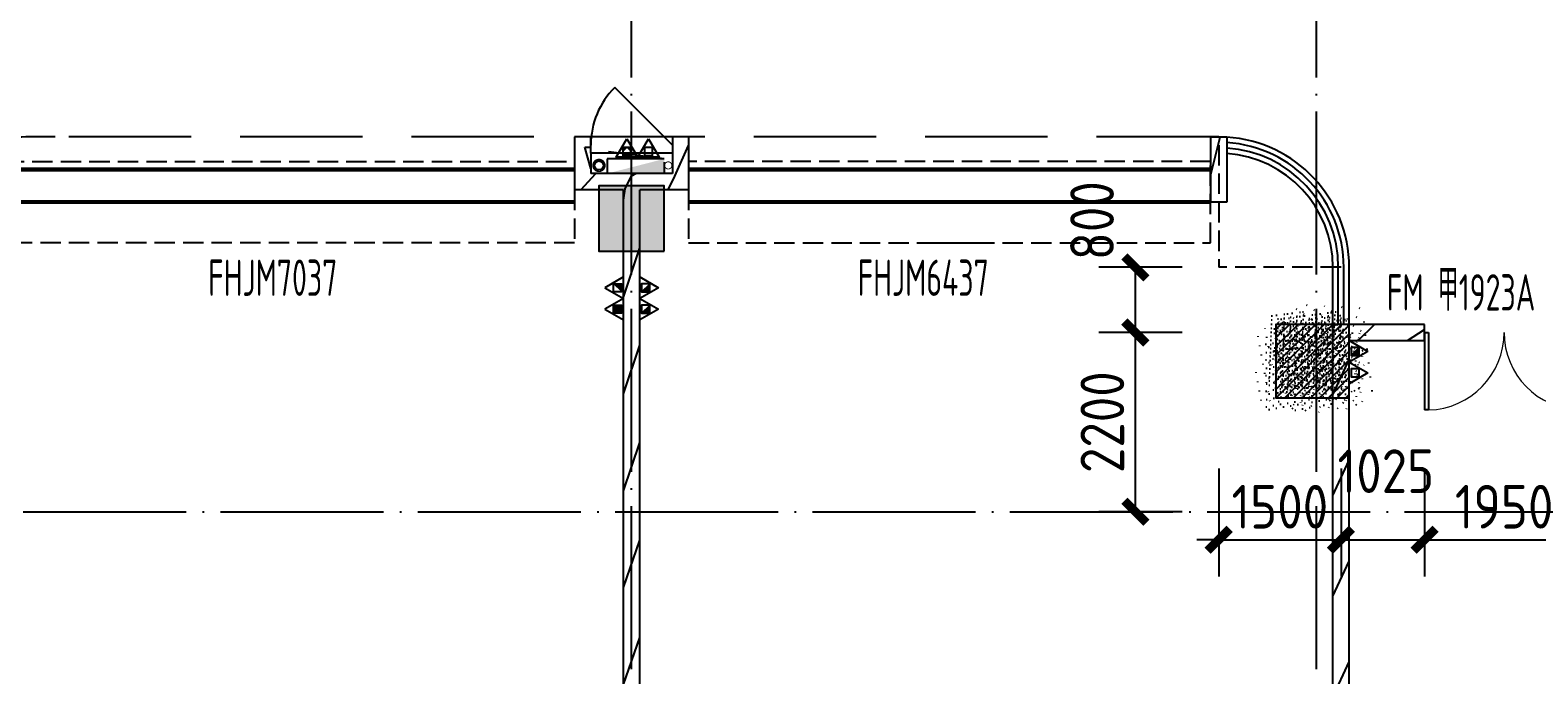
# Model space of a CAD drawing. Header units: inches. Extents: x 0 to 1813292486, y 0 to 3473589894.
# Drawn here: x 600626811 to 600645287, y 3473233817 to 3473241728 of the extents above; entities that cross this region are included whole.
import ezdxf
from ezdxf.enums import TextEntityAlignment as Align

# ---------------------------------------------------------------- set-up
doc = ezdxf.new("R2010")
doc.units = ezdxf.units.IN
doc.header["$LTSCALE"] = 1000
doc.header["$MEASUREMENT"] = 0
for name, pattern in [('AX-MALL-DIM-P02$0$DASH', [0.35, 0.25, -0.1]), ('AX-MALL-GIRD-200$0$DOTE', [2.4200000000000004, 2, -0.2, 0.02, -0.2]), ('AX-MALL-WALL-P02-QT$0$$0$DASH', [0.35, 0.25, -0.1]), ('AX-MALL-WALL-P02-QT$0$Ax-Dxs-Wall-P01-150$0$DASH', [0.35, 0.25, -0.1])]:
    doc.linetypes.add(name, pattern=pattern)
for name, color, linetype in [('A-Anno-Note', 241, 'Continuous'), ('AX-MALL-DIM-P02$0$A-Anno-Dims', 3, 'Continuous'), ('AX-MALL-DIM-P02$0$A-Detl-Patt', 8, 'Continuous'), ('AX-MALL-DIM-P02$0$A-Detl-Thin', 131, 'Continuous'), ('AX-MALL-GIRD-200$0$A-Grid', 222, 'AX-MALL-GIRD-200$0$DOTE'), ('AX-MALL-P02-200$0$A-Anno-Note', 241, 'Continuous'), ('AX-MALL-WALL-P02$0$A-Anno-Note', 241, 'Continuous'), ('AX-MALL-WALL-P02-QT$0$$0$A-Detl-Thin', 131, 'Continuous'), ('AX-MALL-WALL-P02-QT$0$A-Curt', 151, 'Continuous'), ('AX-MALL-WALL-P02-QT$0$A-Detl-Fine', 152, 'Continuous'), ('AX-MALL-WALL-P02-QT$0$A-Detl-Thin', 131, 'Continuous'), ('AX-MALL-WALL-P02-QT$0$A-Wall', 2, 'Continuous'), ('AX-MALL-WALL-P02-QT$0$A-Wall-Patt', 13, 'Continuous'), ('AX-MALL-WALL-P02-QT$0$A-Wind', 4, 'Continuous'), ('AX-MALL-WORD-P02$0$A-Wind-Iden', 11, 'Continuous'), ('AX-MALL-WORD-P02$0$DIM_SYMB', 3, 'Continuous'), ('AX-MALL-ZTKD-P02$0$A-Anno-Dims', 3, 'Continuous'), ('AX-MALL-ZTKD-P02$0$A-Anno-Note', 241, 'Continuous'), ('PX-MALL-P02-LG$0$P-Airr-Pipe', 140, 'Continuous'), ('PX-MALL-P02-LG$0$P-Exsh', 31, 'Continuous'), ('PX-MALL-P02-LG$0$P-Hydt-Boxx', 221, 'Continuous'), ('PX-MALL-P02-LG$0$P-Hydt-Pipe', 221, 'Continuous'), ('PX-MALL-P02-LG$0$P-Pipe-Risr', 7, 'Continuous'), ('PX-MALL-P02-LG$0$P-Pipe-Risr-Arch', 6, 'Continuous'), ('PX-MALL-P02-LG$0$P-Pipe-Risr-W100', 6, 'Continuous'), ('PX-MALL-P02-LG$0$P-Pipe-Risr-W50', 6, 'Continuous'), ('SX-MALL-WALL-R-BZ$0$S-COLU', 30, 'Continuous'), ('SX-MALL-WALL-R-BZ$0$S-COLU-LSZ', 30, 'Continuous'), ('SX-MALL-WALL-R-BZ$0$S-PATT-BMCO', 7, 'Continuous'), ('SX-MALL-WALL-R-BZ$0$S-PATT-WALL', 83, 'Continuous')]:
    doc.layers.add(name, color=color, linetype=linetype)
doc.styles.add('AX-MALL-DIM-P02$0$_TCH_DIM_T3', font='gbenor.shx')
doc.styles.add('AX-MALL-WORD-P02$0$_TCH_WINDOW', font='gbenor.shx', dxfattribs={"bigfont": 'gbcbig.shx'})
doc.styles.add('AX-MALL-ZTKD-P02$0$_TCH_DIM_T3', font='gbenor.shx')
doc.styles.add('PX-MALL-P02-LG$0$jzfz', font='gbenor.shx', dxfattribs={"bigfont": 'gbcbig.shx'})
doc.dimstyles.new('AX-MALL-DIM-P02$0$_TCH_ARCH&&180', dxfattribs={"dimtxt": 535.5, "dimasz": 270, "dimexe": 450, "dimexo": 450, "dimgap": 137.25, "dimtad": 1, "dimdec": 0, "dimzin": 0, "dimdsep": 46, "dimtxsty": 'AX-MALL-DIM-P02$0$_TCH_DIM_T3', "dimblk": 'AX-MALL-DIM-P02$0$_ArchTick', "dimcen": 0.09, "dimclrt": 7, "dimazin": 2, "dimtfac": 1, "dimtdec": 0, "dimtix": 1, "dimtmove": 2, "dimatfit": 3, "dimfxl": 500, "dimtolj": 1, "dimtzin": 0, "dimarcsym": 0})
doc.dimstyles.new('AX-MALL-ZTKD-P02$0$_TCH_ARCH&&180', dxfattribs={"dimtxt": 535.5, "dimasz": 270, "dimexe": 450, "dimexo": 450, "dimgap": 137.25, "dimtad": 1, "dimdec": 0, "dimzin": 0, "dimdsep": 46, "dimtxsty": 'AX-MALL-ZTKD-P02$0$_TCH_DIM_T3', "dimblk": 'AX-MALL-ZTKD-P02$0$_ArchTick', "dimcen": 0.09, "dimclrt": 7, "dimazin": 2, "dimtfac": 1, "dimtdec": 0, "dimtix": 1, "dimtmove": 2, "dimatfit": 3, "dimfxl": 500, "dimtolj": 1, "dimtzin": 0, "dimarcsym": 0})
pattern_1 = [(45, (0, 359.0227), (-353.55353201463, 353.55353201463), [])]

# ---------------------------------------------------------------- blocks, each defined once
blk = doc.blocks.new('AX-MALL-WORD-P02')
at = {"layer": 'AX-MALL-WORD-P02$0$DIM_SYMB'}
blk.add_line((600446842.0924445, 3473077015.309995), (600447523.4152404, 3473076761.497258), dxfattribs=at)
at = {"layer": 'AX-MALL-WORD-P02$0$A-Wind-Iden', "style": 'AX-MALL-WORD-P02$0$_TCH_WINDOW', "width": 0.7}
for s, height, rotation, p in [('FHJM7037', 446.25, 339.5681609699391, (600438374.781692, 3473079475.201358)), ('FHJM6437', 446.25, 339.5681609699391, (600445838.0421524, 3473076694.917842)), ('FM', 446.25, 339.5681610873426, (600451856.3655229, 3473074260.756913)), ('甲', 506.3829787234042, 339.5681610873426, (600452441.8113418, 3473074042.661164)), ('1923A', 446.25, 339.5681610873426, (600452683.6099904, 3473073952.584071))]:
    blk.add_text(s, height=height, rotation=rotation, dxfattribs=at).set_placement(p)
blk = doc.blocks.new('AX-MALL-GIRD-200')
at = {"layer": 'AX-MALL-GIRD-200$0$A-Grid'}
for p, q in [((600226689.7942976, 3473155506.95292), (600584585.7983962, 3473022180.189638)), ((600427279.9838982, 3473034819.515553), (600466009.5228474, 3473138783.242634)), ((600435151.5243309, 3473031887.135766), (600473881.0632799, 3473135850.862847))]:
    blk.add_line(p, q, dxfattribs=at)
blk = doc.blocks.new('*U79')
at = {"layer": 'AX-MALL-WALL-P02-QT$0$A-Detl-Fine', "color": 152, "linetype": 'AX-MALL-WALL-P02-QT$0$Ax-Dxs-Wall-P01-150$0$DASH'}
blk.add_lwpolyline([(-999.9999999698747, 16086.67183596172), (-999.9999999601891, 9686.671734480073), (3.608556653489359e-08, 9686.671734476347), (2.640001639520051e-08, 16086.67183596545)], close=True, dxfattribs=at)
at = {"layer": 'AX-MALL-WALL-P02-QT$0$A-Detl-Thin', "linetype": 'AX-MALL-WALL-P02-QT$0$Ax-Dxs-Wall-P01-150$0$DASH', "const_width": 49.99999999999998}
for points in [[(-899.9999999639144, 9686.671734476347), (-899.9999999736, 16086.671835958)], [(-499.9999999601891, 9686.671734480073), (-499.9999999698747, 16086.67183596172)]]:
    blk.add_lwpolyline(points, dxfattribs=at)
blk = doc.blocks.new('*U80')
at = {"layer": 'AX-MALL-WALL-P02-QT$0$A-Detl-Fine', "color": 152, "linetype": 'AX-MALL-WALL-P02-QT$0$Ax-Dxs-Wall-P01-150$0$DASH'}
blk.add_lwpolyline([(-999.9999999676395, 16686.67173582984), (-999.9999999601891, 9686.67173520508), (3.608556653489359e-08, 9686.671735201355), (2.86352133116452e-08, 16686.67173583357)], close=True, dxfattribs=at)
at = {"layer": 'AX-MALL-WALL-P02-QT$0$A-Detl-Thin', "linetype": 'AX-MALL-WALL-P02-QT$0$Ax-Dxs-Wall-P01-150$0$DASH', "const_width": 49.99999999999998}
for points in [[(-899.9999999639144, 9686.671735201355), (-899.9999999713648, 16686.67173582612)], [(-499.9999999601891, 9686.67173520508), (-499.9999999676395, 16686.67173582984)]]:
    blk.add_lwpolyline(points, dxfattribs=at)
blk = doc.blocks.new('SX-MALL-WALL-R-BZ')
at = {"layer": 'SX-MALL-WALL-R-BZ$0$S-PATT-BMCO'}
h = blk.add_hatch(color=256, dxfattribs=at)
h.dxf.hatch_style = 1
h.paths.add_polyline_path([(600443807.4037291, 3473078039.106019), (600444086.6779945, 3473078788.776536), (600443337.007477, 3473079068.050802), (600443057.7332116, 3473078318.380284)])
at = {"layer": 'SX-MALL-WALL-R-BZ$0$S-PATT-WALL'}
h = blk.add_hatch(dxfattribs=at)
h.set_pattern_fill('钢筋混凝土', color=256, scale=15, pattern_type=2)
h.set_pattern_definition([(24.56816130816271, (600578611.2237192, 3473080110.365553), (-31.18316059493327, 68.21004687955141), []), (29.56816130816269, (600578611.2237192, 3473080110.365553), (97.53445421719282, -46.37920051396389), [11.25, -123.75]), (334.5681613081628, (600578611.2237192, 3473080110.365553), (19.88439777927527, 112.9961142827297), [9, -99]), (80.01956130816268, (600578619.3515904, 3473080106.50062), (117.4189029658641, 66.61682168402376), [9.5610285, -105.1713168]), (25.75236130816271, (600578621.6965042, 3473080138.478197), (141.3476152528434, -79.15081592627133), [16.875, -185.625]), (76.20376130816268, (600578633.4754679, 3473080131.882288), (182.3878362876093, 87.98253897351975), [14.3415432, -157.75695]), (330.7523613081627, (600578621.6965042, 3473080138.478197), (182.3877676281842, 87.98268140648725), [13.49999999999997, -148.4999999999995]), (0.5681613081627113, (600578633.1346302, 3473080126.213644), (62.82047319493842, -87.84980448085341), [11.24999999999997, -123.7499999999997]), (305.5681613081627, (600578633.1346302, 3473080126.213644), (72.17288941707483, 89.18848104565322), [8.999999999999966, -98.99999999999973]), (51.01956130816269, (600578638.3696649, 3473080118.892823), (134.9933625472827, 1.338571315216136), [9.561028499999967, -105.1713167999997]), (17.06816130816274, (600578611.2237192, 3473080110.365553), (19.14085715648196, 46.15589493569758), [0.75, -97.8, 0.75, -100.5, 0.75, -99.375]), (347.0681613081627, (600578611.2237192, 3473080110.365553), (57.63084700165395, 41.66442755963357), [0.7499999999999979, -57.29999999999986, 0.7499999999999979, -95.54999999999973, 0.7499999999999979, -37.87499999999986]), (307.0681613081626, (600578579.8781208, 3473080122.042708), (73.85474000760384, -31.12342332406966), [0.75, -37.5, 0.75, -117, 0.75, -155.25]), (297.0681613081627, (600578565.8217986, 3473080127.2791), (87.21641676177077, -16.46683783357052), [0.75, -48.75, 0.75, -77.69999999999999, 0.75, -110.25])])
h.paths.add_polyline_path([(600451050.5770648, 3473073419.967569), (600451364.7606136, 3473074263.346902), (600450521.3812822, 3473074577.53045), (600450207.1977334, 3473073734.151117)])
at = {"layer": 'SX-MALL-WALL-R-BZ$0$S-COLU'}
blk.add_lwpolyline([(600451050.5770648, 3473073419.967569), (600451364.7606136, 3473074263.346902), (600450521.3812822, 3473074577.53045), (600450207.1977334, 3473073734.151117)], close=True, dxfattribs=at)
at = {"layer": 'SX-MALL-WALL-R-BZ$0$S-COLU-LSZ'}
blk.add_lwpolyline([(600443807.4037291, 3473078039.106019), (600444086.6779945, 3473078788.776536), (600443337.007477, 3473079068.050802), (600443057.7332116, 3473078318.380284)], close=True, dxfattribs=at)
blk = doc.blocks.new('SX-MALL-WALL-R-2F~3F')
blk.add_blockref('SX-MALL-WALL-R-BZ', (-1.192092895507812e-06, -9.5367431640625e-07))
blk = doc.blocks.new('SX-MALL-WALL-2F~3F')
blk.add_blockref('SX-MALL-WALL-R-2F~3F', (0, 0))
blk = doc.blocks.new('AX-MALL-WALL-P02-QT$0$$DorLib2D$00000002')
for p, q in [((-0.5, -5.684341886080802e-17), (-0.5000000000000007, 0.4875)), ((-0.4750000000000007, 0.4875), (-0.5000000000000007, 0.4875)), ((-0.475, -2.842170943040401e-17), (-0.4750000000000007, 0.4875)), ((0.475, -2.842170943040401e-17), (0.4750000000000007, 0.4875)), ((0.4750000000000007, 0.4875), (0.5000000000000007, 0.4875)), ((0.5, -5.684341886080802e-17), (0.5000000000000007, 0.4875)), ((-0.5, -5.684341886080802e-17), (-0.475, -2.842170943040401e-17)), ((0.5, -5.684341886080802e-17), (0.475, -2.842170943040401e-17))]:
    blk.add_line(p, q)
at = {"lineweight": 13}
for centre, start, end in [((-0.4875, -4.263256414560601e-17), 0, 88.53071641864632), ((0.4875, -4.263256414560601e-17), 91.4692835813537, 180)]:
    blk.add_arc(centre, 0.4875, start, end, dxfattribs=at)
blk = doc.blocks.new('AX-MALL-WALL-P02-QT$0$$DorLib2D$00000114')
at = {"color": 0}
blk.add_line((0.4999999999999964, 3.552713678800501e-15), (-0.2071067811864751, 0.7071067811864857), dxfattribs=at)
blk.add_arc((0.5000000000013856, -1.154631945610163e-12), 1.000000000001696, 135, 180, dxfattribs=at)
blk = doc.blocks.new('AX-MALL-WALL-P02-QT')
at = {"layer": 'AX-MALL-WALL-P02-QT$0$A-Wall-Patt'}
h = blk.add_hatch(dxfattribs=at)
h.set_pattern_fill('普通砖', color=256, scale=200, style=0)
h.set_pattern_definition(pattern_1)
h.paths.add_polyline_path([(600443382.9357967, 3473079477.795349), (600443265.336734, 3473079735.031545), (600443038.426393, 3473079125.92425), (600443295.6625886, 3473079243.523313)])
h = blk.add_hatch(dxfattribs=at)
h.set_pattern_fill('普通砖', color=256, scale=200, style=0)
h.set_pattern_definition(pattern_1)
h.paths.add_polyline_path([(600443382.9357967, 3473079477.795349), (600443452.7543631, 3473079665.212978), (600443265.336734, 3473079735.031545)])
h = blk.add_hatch(dxfattribs=at)
h.set_pattern_fill('普通砖', color=256, scale=200, style=0)
h.set_pattern_definition(pattern_1)
h.paths.add_polyline_path([(600443717.6609517, 3473078944.031809), (600443764.2066625, 3473079068.976896), (600443295.6625886, 3473079243.523313), (600443038.426393, 3473079125.92425), (600443600.6792817, 3473078916.46855)])
h = blk.add_hatch(dxfattribs=at)
h.set_pattern_fill('普通砖', color=256, scale=200, style=0)
h.set_pattern_definition(pattern_1)
h.paths.add_polyline_path([(600444577.2601386, 3473079246.301579), (600444320.0239428, 3473079128.702517), (600444232.7507347, 3473078894.43048), (600444350.3497974, 3473078637.194284)])
h = blk.add_hatch(dxfattribs=at)
h.set_pattern_fill('普通砖', color=256, scale=200, style=0)
h.set_pattern_definition(pattern_1)
h.paths.add_polyline_path([(600444577.2601386, 3473079246.301579), (600444389.8425094, 3473079316.120145), (600444320.0239428, 3473079128.702517)])
h = blk.add_hatch(dxfattribs=at)
h.set_pattern_fill('普通砖', color=256, scale=200, style=0)
h.set_pattern_definition(pattern_1)
h.paths.add_polyline_path([(600444350.3497974, 3473078637.194284), (600444232.7507347, 3473078894.43048), (600443764.2066625, 3473079068.976896), (600443717.6609517, 3473078944.031809), (600443788.0969108, 3473078846.649983)])
h = blk.add_hatch(dxfattribs=at)
h.set_pattern_fill('普通砖', color=256, scale=200, style=0)
h.set_pattern_definition(pattern_1)
h.paths.add_polyline_path([(600437466.7540607, 3473062259.881087), (600437591.699147, 3473062213.335377), (600443788.0969108, 3473078846.649983), (600443717.6609517, 3473078944.031809), (600443600.6792817, 3473078916.46855), (600437439.1908008, 3473062376.862757)])
h = blk.add_hatch(dxfattribs=at)
h.set_pattern_fill('普通砖', color=256, scale=200, style=0)
h.set_pattern_definition(pattern_1)
h.paths.add_polyline_path([(600450573.5323927, 3473077009.176159), (600450295.3500986, 3473076262.436884), (600450482.7677279, 3473076192.618317), (600450760.9500177, 3473076939.35758)])
h = blk.add_hatch(dxfattribs=at)
h.set_pattern_fill('普通砖', color=256, scale=200, style=0)
h.set_pattern_definition(pattern_1)
h.paths.add_polyline_path([(600445207.8555627, 3473058308.958158), (600445325.4546256, 3473058051.721963), (600451294.9420475, 3473074075.929273), (600451177.3429844, 3473074333.165468)])
h = blk.add_hatch(dxfattribs=at)
h.set_pattern_fill('普通砖', color=256, scale=200, style=0)
h.set_pattern_definition(pattern_1)
h.paths.add_polyline_path([(600451294.9420475, 3473074075.929273), (600452161.7485836, 3473073753.018403), (600452231.5671499, 3473073940.436032), (600451177.3429844, 3473074333.165468)])
at = {"layer": 'AX-MALL-WALL-P02-QT$0$$0$A-Detl-Thin', "linetype": 'AX-MALL-WALL-P02-QT$0$$0$DASH', "ltscale": 6}
blk.add_lwpolyline([(600450668.3330922, 3473076977.198171), (600437296.8693404, 3473081958.460785, 0.0985715762807681), (600414706.6503961, 3473085606.248828, -0.0812850415123218), (600390703.0851057, 3473088629.52946, -0.0812850415123218)], format="xyb", dxfattribs=at)
at = {"layer": 'AX-MALL-WALL-P02-QT$0$A-Curt'}
for p, q in [((600451177.3429844, 3473074333.165468), (600451421.7079641, 3473074989.127171)), ((600451239.8155276, 3473074309.892613), (600451484.1805071, 3473074965.854316)), ((600451302.2880707, 3473074286.619757), (600451546.6530503, 3473074942.58146)), ((600451364.7606138, 3473074263.346902), (600451609.1255934, 3473074919.308605))]:
    blk.add_line(p, q, dxfattribs=at)
for centre, radius, start, end in [((600450109.7845573, 3473075477.857137), 1600.000001458268, 339.5681612775963, 65.9848358064925), ((600450109.7845575, 3473075477.857136), 1400.000001396176, 339.5681612941351, 65.47211324648299), ((600450109.7845575, 3473075477.857136), 1466.666667779282, 339.5681612959649, 65.6585936575131), ((600450109.7845573, 3473075477.857136), 1533.333334702477, 339.5681613085208, 65.82882211410937)]:
    blk.add_arc(centre, radius, start, end, dxfattribs=at)
at = {"layer": 'AX-MALL-WALL-P02-QT$0$A-Wall'}
for p, q in [((600443265.336734, 3473079735.031545), (600443038.426393, 3473079125.92425)), ((600443452.7543631, 3473079665.212978), (600443265.336734, 3473079735.031545)), ((600443382.9357967, 3473079477.795349), (600443452.7543631, 3473079665.212978)), ((600443382.9357967, 3473079477.795349), (600443295.6625886, 3473079243.523313)), ((600443764.2066625, 3473079068.976896), (600443295.6625886, 3473079243.523313)), ((600444389.8425094, 3473079316.120145), (600444320.023943, 3473079128.702517)), ((600444577.2601386, 3473079246.301579), (600444350.3497974, 3473078637.194284)), ((600444577.2601386, 3473079246.301579), (600444389.8425094, 3473079316.120145)), ((600443600.6792817, 3473078916.46855), (600443038.426393, 3473079125.92425)), ((600444232.7507347, 3473078894.43048), (600443764.2066625, 3473079068.976896)), ((600444320.0239428, 3473079128.702517), (600444232.7507347, 3473078894.43048)), ((600437439.1908008, 3473062376.862757), (600443600.6792817, 3473078916.46855)), ((600437591.699147, 3473062213.335377), (600443788.0969108, 3473078846.649983)), ((600444350.3497974, 3473078637.194284), (600443788.0969108, 3473078846.649983)), ((600450573.5323927, 3473077009.176159), (600450295.3500986, 3473076262.436884)), ((600450760.9500177, 3473076939.35758), (600450482.7677279, 3473076192.618317)), ((600450760.9500177, 3473076939.35758), (600450573.5323927, 3473077009.176159)), ((600450482.7677279, 3473076192.618317), (600450295.3500986, 3473076262.436884)), ((600445207.8555627, 3473058308.958158), (600451177.3429844, 3473074333.165468)), ((600452231.5671499, 3473073940.436032), (600451177.3429844, 3473074333.165468)), ((600445325.4546256, 3473058051.721963), (600451294.9420475, 3473074075.929273)), ((600451294.9420475, 3473074075.929273), (600452161.7485836, 3473073753.018403)), ((600452161.7485836, 3473073753.018403), (600452231.5671499, 3473073940.436032))]:
    blk.add_line(p, q, dxfattribs=at)
at = {"layer": 'AX-MALL-WALL-P02-QT$0$A-Wind'}
for p, q in [((600444389.8425095, 3473079316.120146), (600443452.7543631, 3473079665.212978)), ((600444320.023943, 3473079128.702517), (600443382.9357965, 3473079477.795349))]:
    blk.add_line(p, q, dxfattribs=at)
at = {"layer": 'AX-MALL-WALL-P02-QT$0$A-Detl-Thin'}
blk.add_blockref('SX-MALL-WALL-2F~3F', (0, 0), dxfattribs=at)
at = {"layer": 'AX-MALL-WALL-P02-QT$0$A-Detl-Thin', "color": 5, "xscale": -1, "rotation": 69.56816149437704}
blk.add_blockref('*U80', (600451888.7813301, 3473075135.269313), dxfattribs=at)
at = {"layer": 'AX-MALL-WALL-P02-QT$0$A-Detl-Thin', "color": 5, "rotation": 249.5681611392171}
blk.add_blockref('*U79', (600435046.1741993, 3473081409.63468), dxfattribs=at)
at = {"layer": 'AX-MALL-WALL-P02-QT$0$A-Wind'}
blk.add_blockref('AX-MALL-GIRD-200', (0, 0), dxfattribs=at)
at = {"layer": 'AX-MALL-WALL-P02-QT$0$A-Wind', "zscale": 200}
for name, p, xscale, yscale, rotation in [('AX-MALL-WALL-P02-QT$0$$DorLib2D$00000114', (600443886.389153, 3473079396.957747), -1000, -1000, 159.5681612417253), ('AX-MALL-WALL-P02-QT$0$$DorLib2D$00000002', (600453110.3188097, 3473073506.361707), -1950, -1950, 339.5681613075824)]:
    blk.add_blockref(name, p, dxfattribs=dict(at, xscale=xscale, yscale=yscale, rotation=rotation))
blk = doc.blocks.new('AX-MALL-WALL-P02')
at = {"layer": 'AX-MALL-WALL-P02$0$A-Anno-Note'}
blk.add_blockref('AX-MALL-WORD-P02', (0, 0), dxfattribs=at)
blk.add_blockref('AX-MALL-WALL-P02-QT', (0, 0), dxfattribs=at)
blk = doc.blocks.new('PX-MALL-P02-LG$0$XHS1')
at = {"layer": 'PX-MALL-P02-LG$0$P-Hydt-Boxx', "ltscale": 0.7}
for p, q in [((350.0030006170273, 240), (-349.9969996213913, 240)), ((-349.9969997406006, 239.9999995231628), (-349.9969996213913, 60)), ((350.0030006170273, 240), (-332.898939371109, 327.2950124740601)), ((350.0030003786087, 200), (350.003000497818, 60)), ((350.0030006170273, 60), (-349.996999502182, 60))]:
    blk.add_line(p, q, dxfattribs=at)
blk.add_solid([(350.0030006170273, 240), (350.0030002593994, 60.00000047683716), (-349.9969996213913, 60)], dxfattribs=at)
blk = doc.blocks.new('PX-MALL-P02-LG$0$MHQ')
at = {"layer": 'PX-MALL-P02-LG$0$P-Exsh', "ltscale": 0.7}
h = blk.add_hatch(dxfattribs=at)
h.set_pattern_fill('ANSI31', color=256, scale=25, style=0)
h.set_pattern_definition([(45, (-160019.2306599375, -42228.3236173685), (-28.0633003783411, 28.0633003783411), [])])
h.paths.add_polyline_path([(-75.0000000015425, 185.1731819980414), (75, 185.1731819980414), (75, 35.17318199802685), (-75.0000000015425, 35.17318199802685)])
for points in [[(0, 346.4101615137042), (-200, -1.455191522836685e-11), (200, -1.455191522836685e-11)], [(0, 346.4101615137042), (-200, -1.455191522836685e-11), (200, -1.455191522836685e-11)], [(0, 346.4101615137042), (-200, -1.455191522836685e-11), (200, -1.455191522836685e-11)], [(-75.0000000015425, 185.1731819980414), (75, 185.1731819980414), (75, 35.17318199802685), (-75.0000000015425, 35.17318199802685)]]:
    blk.add_lwpolyline(points, close=True, dxfattribs=at)
blk = doc.blocks.new('PX-MALL-P02-LG$0$20200929200250')
at = {"layer": 'PX-MALL-P02-LG$0$P-Exsh', "ltscale": 0.7, "xscale": 0.6600000001490116, "yscale": 0.6600000001490116, "zscale": 0.6600000001490116}
for p in [(-132.0000001192093, 40), (131.9999997615814, 40)]:
    blk.add_blockref('PX-MALL-P02-LG$0$MHQ', p, dxfattribs=at)
blk = doc.blocks.new('PX-MALL-P02-LG$0$20211220143732')
at = {"layer": 'PX-MALL-P02-LG$0$P-Exsh'}
blk.add_blockref('PX-MALL-P02-LG$0$20200929200250', (-374.9999999407155, 219.6219584928522), dxfattribs=at)
at = {"layer": 'PX-MALL-P02-LG$0$P-Hydt-Boxx', "ltscale": 0.7, "xscale": -1}
blk.add_blockref('PX-MALL-P02-LG$0$XHS1', (-349.9969999989844, 0), dxfattribs=at)
blk = doc.blocks.new('PX-MALL-P02-LG$0$P-Risr')
at = {"layer": 'PX-MALL-P02-LG$0$P-Pipe-Risr-W50'}
h = blk.add_hatch(color=0, dxfattribs=at)
edge = h.paths.add_edge_path()
edge.add_ellipse((0, 0), major_axis=(47.05795628796547, 47.05795628796547), ratio=0.9999999999999695, start_angle=225.0000000000009, end_angle=405.0000000000009, ccw=False)
edge.add_ellipse((0, 0), major_axis=(47.05795628796764, 47.05795628796764), ratio=0.9999999999998785, start_angle=133.9675974886221, end_angle=225.0000000000035, ccw=False)
edge.add_line((-66.53919663240958, 1.199087783927098), (-54.4367953546693, 1.199087783927098))
edge.add_ellipse((0, 0), major_axis=(-38.50196423560672, 38.50196423560672), ratio=0.9999999999999859, start_angle=43.73814098242129, end_angle=134.9999999999996)
edge.add_ellipse((0, 0), major_axis=(38.50196423561096, 38.50196423561096), ratio=0.9999999999998216, start_angle=225.0000000000051, end_angle=405.0000000000051)
edge.add_ellipse((0, 0), major_axis=(38.50196423560679, 38.50196423560679), ratio=0.9999999999999831, start_angle=45.00000000000048, end_angle=133.7381409824204)
edge.add_line((-54.43679535467527, 1.199087783927098), (-66.53919663241555, 1.199087783927098))
edge.add_ellipse((0, 0), major_axis=(-47.05795628796762, 47.05795628796762), ratio=0.9999999999998742, start_angle=-45.00000000000358, end_angle=43.967597488629224, ccw=False)
at = {"layer": 'PX-MALL-P02-LG$0$P-Pipe-Risr-Arch', "ltscale": 0.7}
blk.add_circle((0, 0), 59.29000000000001, dxfattribs=at)
at = {"layer": 'PX-MALL-P02-LG$0$P-Pipe-Risr-W100', "color": 0, "const_width": 15}
blk.add_lwpolyline([(-75, 0, 1), (75, 0, 1)], format="xyb", close=True, dxfattribs=at)
at = {"layer": 'PX-MALL-P02-LG$0$P-Pipe-Risr-W50'}
blk.add_circle((0, 0), 54.45000000000001, dxfattribs=at)
at = {"layer": 'PX-MALL-P02-LG$0$P-Pipe-Risr', "style": 'PX-MALL-P02-LG$0$jzfz', "width": 0.6, "flags": 1}
for tag, p in [('SYS-MARK', (0.3310501334344735, -45.65933377496549)), ('RANGE', (0.3337570973526454, -45.67887874227017))]:
    blk.add_attdef(tag, text='', height=0.015625, dxfattribs=at).set_placement(p, align=Align.MIDDLE)
blk = doc.blocks.new('PX-MALL-P02-LG$0$A$C301F1425')
at = {"layer": 'PX-MALL-P02-LG$0$P-Exsh', "ltscale": 0.7}
for p in [(-200, 1.455191522836685e-11), (200, 1.455191522836685e-11)]:
    blk.add_blockref('PX-MALL-P02-LG$0$MHQ', p, dxfattribs=at)
blk = doc.blocks.new('PX-MALL-P02-LG')
at = {"layer": 'PX-MALL-P02-LG$0$P-Airr-Pipe', "const_width": 11}
blk.add_lwpolyline([(600444262.0374824, 3473078990.233853, -1), (600444179.5737255, 3473079020.954022, -1)], format="xyb", close=True, dxfattribs=at)
for p, xscale, yscale, zscale, rotation in [((600443135.5794067, 3473077667.976632), 0.6600000001490112, 0.6600000001490112, 0.6600000001490112, 69.56816097157483), ((600443322.9970365, 3473077598.158065), -0.660000000149011, 0.660000000149011, 0.6600000001490114, 249.5681616476226), ((600451202.7815406, 3473073828.538002), -0.660000000149011, 0.660000000149011, 0.6600000001490114, 249.5681616476226)]:
    blk.add_blockref('PX-MALL-P02-LG$0$A$C301F1425', p, dxfattribs=dict(xscale=xscale, yscale=yscale, zscale=zscale, rotation=rotation))
at = {"layer": 'PX-MALL-P02-LG$0$P-Exsh', "xscale": -1, "rotation": 339.5681600800031}
blk.add_blockref('PX-MALL-P02-LG$0$20211220143732', (600443462.1346482, 3473079117.479456), dxfattribs=at)
at = {"layer": 'PX-MALL-P02-LG$0$P-Hydt-Pipe', "color": 221, "rotation": 249.5681606925764}
blk.add_blockref('PX-MALL-P02-LG$0$P-Risr', (600443424.2806873, 3473079302.322843), dxfattribs=at)
blk = doc.blocks.new('AX-MALL-ZTKD-P02$0$_ArchTick')
at = {"color": 0, "linetype": 'ByBlock', "const_width": 0.4}
blk.add_lwpolyline([(-0.5, -0.5), (0.5, 0.5)], dxfattribs=at)
blk = doc.blocks.new('*D1833')
at = {"layer": 'AX-MALL-ZTKD-P02$0$A-Anno-Dims', "color": 0, "lineweight": -2, "transparency": 16777216}
for p, q in [((600440789.3244462, 3473084170.229846), (600440475.8394033, 3473083029.047416)), ((600440595.039579, 3473083462.972891), (600451235.8514707, 3473080539.921076)), ((600451430.1363379, 3473081247.178031), (600451116.651295, 3473080105.995601))]:
    blk.add_line(p, q, dxfattribs=at)
at = {"layer": 'AX-MALL-ZTKD-P02$0$A-Anno-Dims', "color": 0, "lineweight": -2, "transparency": 16777216, "xscale": 270, "yscale": 270, "zscale": 270}
for p, rotation in [((600440595.039579, 3473083462.972891), 164.6396261262927), ((600451235.8514707, 3473080539.921076), 344.6396261262926)]:
    blk.add_blockref('AX-MALL-ZTKD-P02$0$_ArchTick', p, dxfattribs=dict(at, rotation=rotation))
at = {"layer": 'AX-MALL-ZTKD-P02$0$A-Anno-Dims', "color": 7, "transparency": 16777216, "insert": (600446022.725683, 3473082391.979911), "char_height": 535.5, "attachment_point": 5, "rotation": 344.6396261262926, "style": 'AX-MALL-ZTKD-P02$0$_TCH_DIM_T3'}
blk.add_mtext('\\A1;11035', dxfattribs=at)
blk = doc.blocks.new('AX-MALL-DIM-P02$0$_ArchTick')
at = {"color": 0, "linetype": 'ByBlock', "const_width": 0.4}
blk.add_lwpolyline([(-0.5, -0.5), (0.5, 0.5)], dxfattribs=at)
blk = doc.blocks.new('*D895')
at = {"layer": 'AX-MALL-DIM-P02$0$A-Anno-Dims', "color": 0, "lineweight": -2, "transparency": 16777216}
for p, q in [((600449688.0948915, 3473075634.94891), (600448730.5921226, 3473075991.646788)), ((600448873.007524, 3473075084.884498), (600449152.2817886, 3473075834.555013)), ((600449408.8206271, 3473074885.278395), (600448451.317858, 3473075241.976272))]:
    blk.add_line(p, q, dxfattribs=at)
at = {"layer": 'AX-MALL-DIM-P02$0$A-Anno-Dims', "color": 0, "lineweight": -2, "transparency": 16777216, "xscale": 270, "yscale": 270, "zscale": 270}
for p, rotation in [((600449152.2817886, 3473075834.555013), 69.56816130599375), ((600448873.007524, 3473075084.884498), 249.5681613059938)]:
    blk.add_blockref('AX-MALL-DIM-P02$0$_ArchTick', p, dxfattribs=dict(at, rotation=rotation))
at = {"layer": 'AX-MALL-DIM-P02$0$A-Anno-Dims', "color": 7, "transparency": 16777216, "insert": (600448854.351628, 3473076555.890873), "char_height": 535.5, "attachment_point": 5, "rotation": 69.56816130599375, "style": 'AX-MALL-DIM-P02$0$_TCH_DIM_T3'}
blk.add_mtext('\\A1;800', dxfattribs=at)
blk = doc.blocks.new('*D896')
at = {"layer": 'AX-MALL-DIM-P02$0$A-Anno-Dims', "color": 0, "lineweight": -2, "transparency": 16777216}
for p, q in [((600448105.0032942, 3473073023.290575), (600448873.0075243, 3473075084.884498)), ((600449408.8206271, 3473074885.278395), (600448451.3178582, 3473075241.976273)), ((600448640.8163971, 3473072823.684472), (600447683.3136282, 3473073180.382349))]:
    blk.add_line(p, q, dxfattribs=at)
at = {"layer": 'AX-MALL-DIM-P02$0$A-Anno-Dims', "color": 0, "lineweight": -2, "transparency": 16777216, "xscale": 270, "yscale": 270, "zscale": 270}
for p, rotation in [((600448873.0075243, 3473075084.884498), 69.56816130745987), ((600448105.0032942, 3473073023.290575), 249.5681613074599)]:
    blk.add_blockref('AX-MALL-DIM-P02$0$_ArchTick', p, dxfattribs=dict(at, rotation=rotation))
at = {"layer": 'AX-MALL-DIM-P02$0$A-Anno-Dims', "color": 7, "transparency": 16777216, "insert": (600448109.4847095, 3473074195.470133), "char_height": 535.5, "attachment_point": 5, "rotation": 69.56816130745987, "style": 'AX-MALL-DIM-P02$0$_TCH_DIM_T3'}
blk.add_mtext('\\A1;2200', dxfattribs=at)
blk = doc.blocks.new('*D897')
at = {"layer": 'AX-MALL-DIM-P02$0$A-Anno-Dims', "color": 0, "lineweight": -2, "transparency": 16777216}
for p, q in [((600449247.4765257, 3473073163.118288), (600448785.8012558, 3473071923.819215)), ((600450653.1086522, 3473072639.479075), (600450191.4333822, 3473071400.180002)), ((600448942.8930303, 3473072345.508881), (600448689.8792306, 3473072439.763946)), ((600448942.8930303, 3473072345.508881), (600450348.5251566, 3473071821.869668)), ((600450348.5251566, 3473071821.869668), (600450601.5389563, 3473071727.614604))]:
    blk.add_line(p, q, dxfattribs=at)
at = {"layer": 'AX-MALL-DIM-P02$0$A-Anno-Dims', "color": 0, "lineweight": -2, "transparency": 16777216, "xscale": 270, "yscale": 270, "zscale": 270}
for p, rotation in [((600448942.8930303, 3473072345.508881), 339.5681612891882), ((600450348.5251566, 3473071821.869668), 159.5681612891882)]:
    blk.add_blockref('AX-MALL-DIM-P02$0$_ArchTick', p, dxfattribs=dict(at, rotation=rotation))
at = {"layer": 'AX-MALL-DIM-P02$0$A-Anno-Dims', "color": 7, "transparency": 16777216, "insert": (600449787.0916904, 3473072463.209974), "char_height": 535.5, "attachment_point": 5, "rotation": 339.5681612891882, "style": 'AX-MALL-DIM-P02$0$_TCH_DIM_T3'}
blk.add_mtext('\\A1;1500', dxfattribs=at)
blk = doc.blocks.new('*D898')
at = {"layer": 'AX-MALL-DIM-P02$0$A-Anno-Dims', "color": 0, "lineweight": -2, "transparency": 16777216}
for p, q in [((600450653.1086521, 3473072639.479076), (600450191.433382, 3473071400.180002)), ((600451613.6240025, 3473072281.658923), (600451151.9487324, 3473071042.359849)), ((600450348.5251563, 3473071821.869668), (600451309.0405066, 3473071464.049515))]:
    blk.add_line(p, q, dxfattribs=at)
at = {"layer": 'AX-MALL-DIM-P02$0$A-Anno-Dims', "color": 0, "lineweight": -2, "transparency": 16777216, "xscale": 270, "yscale": 270, "zscale": 270}
for p, rotation in [((600450348.5251563, 3473071821.869668), 159.5681612900017), ((600451309.0405066, 3473071464.049515), 339.5681612900017)]:
    blk.add_blockref('AX-MALL-DIM-P02$0$_ArchTick', p, dxfattribs=dict(at, rotation=rotation))
at = {"layer": 'AX-MALL-DIM-P02$0$A-Anno-Dims', "color": 7, "transparency": 16777216, "insert": (600451157.685255, 3473072418.428286), "char_height": 535.5, "attachment_point": 5, "rotation": 339.56816129000174, "style": 'AX-MALL-DIM-P02$0$_TCH_DIM_T3'}
blk.add_mtext('\\A1;1025', dxfattribs=at)
blk = doc.blocks.new('*D899')
at = {"layer": 'AX-MALL-DIM-P02$0$A-Anno-Dims', "color": 0, "lineweight": -2, "transparency": 16777216}
for p, q in [((600451613.6240026, 3473072281.658923), (600451151.9487323, 3473071042.359849)), ((600453440.9458886, 3473071600.9279), (600452979.2706183, 3473070361.628827)), ((600451309.0405067, 3473071464.049516), (600453136.3623928, 3473070783.318493))]:
    blk.add_line(p, q, dxfattribs=at)
at = {"layer": 'AX-MALL-DIM-P02$0$A-Anno-Dims', "color": 0, "lineweight": -2, "transparency": 16777216, "xscale": 270, "yscale": 270, "zscale": 270}
for p, rotation in [((600451309.0405067, 3473071464.049516), 159.568161279938), ((600453136.3623928, 3473070783.318493), 339.568161279938)]:
    blk.add_blockref('AX-MALL-DIM-P02$0$_ArchTick', p, dxfattribs=dict(at, rotation=rotation))
at = {"layer": 'AX-MALL-DIM-P02$0$A-Anno-Dims', "color": 7, "transparency": 16777216, "insert": (600452364.084047, 3473071503.204703), "char_height": 535.5, "attachment_point": 5, "rotation": 339.568161279938, "style": 'AX-MALL-DIM-P02$0$_TCH_DIM_T3'}
blk.add_mtext('\\A1;1950', dxfattribs=at)
blk = doc.blocks.new('AX-MALL-ZTKD-P02')
at = {"layer": 'AX-MALL-ZTKD-P02$0$A-Anno-Note'}
blk.add_blockref('AX-MALL-GIRD-200', (0, 0), dxfattribs=at)
at = {"layer": 'AX-MALL-ZTKD-P02$0$A-Anno-Dims'}
dim = blk.add_aligned_dim(p1=(600440908.524622, 3473084604.155321), p2=(600451549.3365136, 3473081681.103506), distance=-1183.456890339256, dimstyle='AX-MALL-ZTKD-P02$0$_TCH_ARCH&&180', dxfattribs=at)
dim.commit()
dim.dimension.update_dxf_attribs({"geometry": '*D1833', "text_midpoint": (600446022.725683, 3473082391.979911)})
blk = doc.blocks.new('AX-MALL-DIM-P02')
at = {"layer": 'AX-MALL-DIM-P02$0$A-Detl-Patt', "linetype": 'AX-MALL-DIM-P02$0$DASH'}
for p, q in [((600450633.4239044, 3473076883.489322), (600450109.7846562, 3473075477.8571)), ((600451515.4167788, 3473074954.217889), (600450109.7845583, 3473075477.857136))]:
    blk.add_line(p, q, dxfattribs=at)
at = {"layer": 'AX-MALL-DIM-P02$0$A-Detl-Thin'}
blk.add_blockref('AX-MALL-ZTKD-P02', (-2.384185791015625e-06, 9.5367431640625e-07), dxfattribs=at)
at = {"layer": 'AX-MALL-DIM-P02$0$A-Anno-Dims'}
for base, p1, p2, angle, picture, middle in [((600449152.2817886, 3473075834.555013), (600449830.5102931, 3473074728.186621), (600450109.7845578, 3473075477.857136), 69.56816128215004, '*D895', (600448854.351628, 3473076555.890873)), ((600451309.0405066, 3473071464.049515), (600450810.2004265, 3473073061.168741), (600451770.7157767, 3473072703.348588), 339.56816126502423, '*D898', (600451157.685255, 3473072418.428286))]:
    dim = blk.add_linear_dim(base=base, p1=p1, p2=p2, angle=angle, dimstyle='AX-MALL-DIM-P02$0$_TCH_ARCH&&180', dxfattribs=at)
    dim.commit()
    dim.dimension.update_dxf_attribs({"geometry": picture, "text_midpoint": middle, "dimtype": 129})
for p1, p2, distance, picture, middle in [((600449062.5060631, 3473072666.592697), (600449830.5102931, 3473074728.186621), 1021.7851671502369, '*D896', (600448109.4847095, 3473074195.470133)), ((600449404.5683002, 3473073584.807954), (600450810.2004265, 3473073061.168741), -1322.4999991175935, '*D897', (600449787.0916904, 3473072463.209974)), ((600451770.7157769, 3473072703.348588), (600453598.0376631, 3473072022.617566), -1322.4999992840537, '*D899', (600452364.084047, 3473071503.204703))]:
    dim = blk.add_aligned_dim(p1=p1, p2=p2, distance=distance, dimstyle='AX-MALL-DIM-P02$0$_TCH_ARCH&&180', dxfattribs=at)
    dim.commit()
    dim.dimension.update_dxf_attribs({"geometry": picture, "text_midpoint": middle})
blk = doc.blocks.new('AX-MALL-P02-200')
at = {"layer": 'AX-MALL-P02-200$0$A-Anno-Note'}
blk.add_blockref('AX-MALL-WALL-P02', (0, 0), dxfattribs=at)
for name in ['AX-MALL-DIM-P02', 'PX-MALL-P02-LG']:
    blk.add_blockref(name, (0, 0), dxfattribs=at)

msp = doc.modelspace()

# ---------------------------------------------------------------- block references
at = {"layer": 'A-Anno-Note', "rotation": 20.43183869077545}
msp.add_blockref('AX-MALL-P02-200', (1250392458.527329, 9048125.682563305), dxfattribs=at)

doc.saveas('drawing.dxf')
